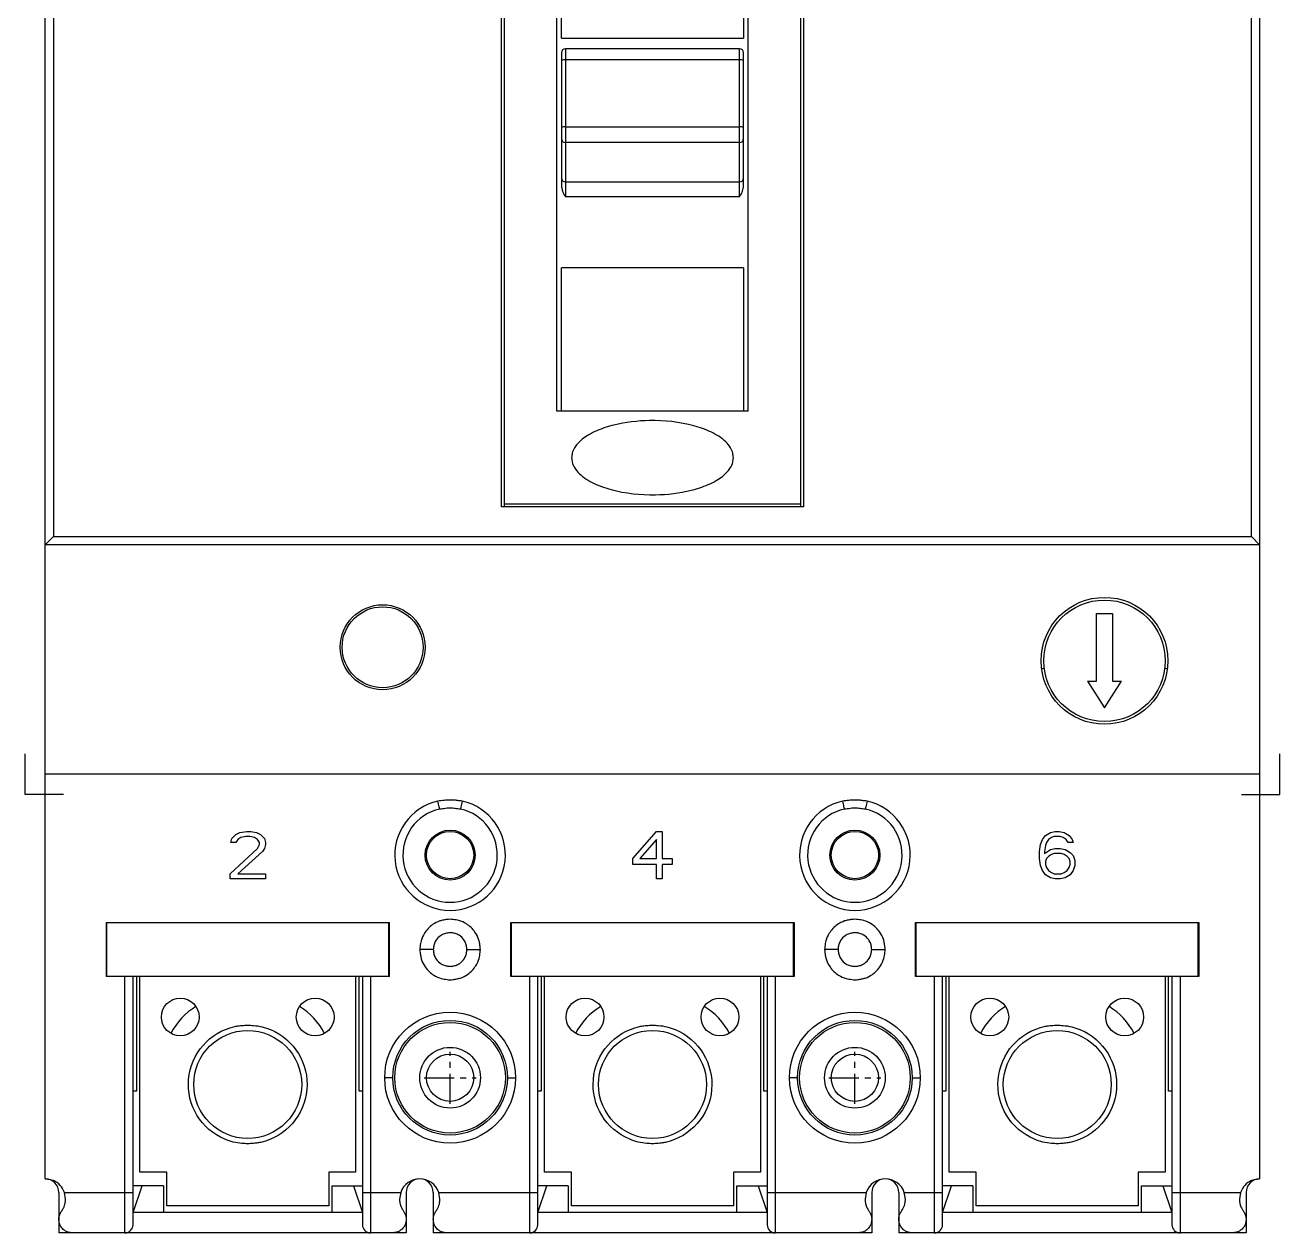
# Model space of a CAD drawing. Extents: x 1398224 to 1398824, y 413730 to 415330.
# Drawn here: x 1398630.3 to 1398723.3, y 414568.2 to 414657.8 of the extents above; entities that cross this region are included whole.
import ezdxf

# ---------------------------------------------------------------- set-up
doc = ezdxf.new("R2010")
doc.units = 0
doc.header["$MEASUREMENT"] = 0
doc.linetypes.add('CENTER', pattern=[2, 1.25, -0.25, 0.25, -0.25])
doc.layers.add('LY-SJ-YQJ', color=7, linetype='Continuous')

# ---------------------------------------------------------------- blocks, each defined once
blk = doc.blocks.new('A$Ca3bbfdd2')
at = {"color": 0, "linetype": 'ByBlock', "lineweight": -2}
for p, q in [((1.5, -116.504), (1.5, 30.496)), ((91.5, 30.496), (91.5, -116.504)), ((2.1, -15.104), (2.1, -68.904)), ((90.9, -68.904), (90.9, -15.104)), ((35.3, -66.704), (35.3, -17.804)), ((35.5, -18.004), (35.5, -66.704)), ((57.5, -66.704), (57.5, -18.004)), ((57.7, -17.804), (57.7, -66.704)), ((39.4, -59.604), (39.4, -26.15)), ((53.6, -59.604), (53.6, -26.15)), ((39.751, -31.958), (39.751, -28.709)), ((53.251, -28.709), (53.251, -31.958)), ((39.751, -31.958), (53.251, -31.958)), ((39.751, -33.049), (39.751, -42.92)), ((40.051, -32.749), (40.051, -43.73)), ((52.951, -32.749), (40.051, -32.749)), ((52.951, -43.73), (52.951, -32.749)), ((53.251, -42.92), (53.251, -33.049)), ((52.951, -33.566), (40.051, -33.566)), ((40.051, -38.543), (52.951, -38.543)), ((52.951, -39.703), (40.051, -39.703)), ((40.051, -42.617), (52.951, -42.617)), ((52.951, -43.73), (40.051, -43.73)), ((53.251, -48.978), (39.751, -48.978)), ((39.751, -59.604), (39.751, -48.978)), ((53.251, -48.978), (53.251, -59.604)), ((53.6, -59.604), (39.4, -59.604)), ((57.7, -66.704), (35.3, -66.704)), ((57.5, -66.504), (35.5, -66.504)), ((1.5, -69.504), (2.1, -68.904)), ((91.5, -69.504), (1.5, -69.504)), ((2.1, -68.904), (90.9, -68.904)), ((91.5, -69.504), (90.9, -68.904)), ((79.4, -79.604), (79.4, -74.604)), ((79.4, -74.604), (80.6, -74.604)), ((80.6, -74.604), (80.6, -79.604)), ((75.335, -78.677), (75.534, -78.652)), ((84.466, -78.652), (84.665, -78.677)), ((78.75, -79.604), (80, -81.604)), ((78.75, -79.604), (79.4, -79.604)), ((80, -81.604), (81.25, -79.604)), ((80.6, -79.604), (81.25, -79.604)), ((91.5, -86.504), (1.5, -86.504)), ((15.333, -91.275), (15.625, -90.977)), ((15.625, -90.977), (15.917, -90.828)), ((15.917, -90.828), (16.427, -90.754)), ((16.354, -91.126), (15.99, -91.201)), ((16.646, -91.126), (16.354, -91.126)), ((16.427, -90.754), (16.719, -90.754)), ((17.01, -91.201), (16.646, -91.126)), ((16.719, -90.754), (17.156, -90.828)), ((17.156, -90.828), (17.448, -90.977)), ((17.448, -90.977), (17.74, -91.275)), ((45.042, -92.765), (46.792, -90.754)), ((46.792, -90.754), (47.229, -90.754)), ((47.229, -90.754), (47.229, -92.765)), ((75.406, -91.35), (75.625, -91.052)), ((75.625, -91.052), (75.99, -90.828)), ((75.99, -90.828), (76.354, -90.754)), ((76.281, -91.126), (76.062, -91.201)), ((76.719, -91.126), (76.281, -91.126)), ((76.354, -90.754), (76.646, -90.754)), ((76.646, -90.754), (77.01, -90.828)), ((76.937, -91.201), (76.719, -91.126)), ((77.01, -90.828), (77.375, -91.052)), ((77.375, -91.052), (77.594, -91.35)), ((15.187, -93.882), (17.229, -92.02)), ((15.26, -91.573), (15.333, -91.275)), ((15.625, -91.573), (15.26, -91.573)), ((15.771, -91.35), (15.625, -91.573)), ((15.99, -91.201), (15.771, -91.35)), ((17.229, -91.35), (17.01, -91.201)), ((17.375, -91.573), (17.229, -91.35)), ((17.229, -92.02), (17.375, -91.722)), ((17.375, -91.722), (17.375, -91.573)), ((17.74, -92.02), (17.594, -92.243)), ((17.74, -91.275), (17.812, -91.573)), ((17.812, -91.722), (17.74, -92.02)), ((17.812, -91.573), (17.812, -91.722)), ((46.792, -91.35), (45.552, -92.765)), ((46.792, -92.765), (46.792, -91.35)), ((75.187, -92.243), (75.26, -91.722)), ((75.26, -91.722), (75.406, -91.35)), ((75.625, -91.796), (75.552, -92.243)), ((75.698, -91.573), (75.625, -91.796)), ((75.844, -91.35), (75.698, -91.573)), ((76.062, -91.201), (75.844, -91.35)), ((75.99, -92.094), (76.354, -92.02)), ((76.354, -92.02), (76.719, -92.02)), ((76.719, -92.02), (77.083, -92.094)), ((77.156, -91.35), (76.937, -91.201)), ((77.302, -91.573), (77.156, -91.35)), ((77.667, -91.573), (77.302, -91.573)), ((77.594, -91.35), (77.667, -91.573)), ((17.594, -92.243), (15.771, -93.882)), ((45.042, -93.211), (45.042, -92.765)), ((45.552, -92.765), (46.792, -92.765)), ((47.229, -92.765), (47.958, -92.765)), ((47.958, -92.765), (47.958, -93.211)), ((75.187, -92.765), (75.187, -92.243)), ((75.26, -93.286), (75.187, -92.765)), ((75.552, -92.392), (75.99, -92.094)), ((75.552, -92.243), (75.552, -92.392)), ((75.698, -92.765), (75.625, -92.988)), ((75.625, -92.988), (75.625, -93.211)), ((75.844, -92.616), (75.698, -92.765)), ((76.062, -92.467), (75.844, -92.616)), ((76.281, -92.392), (76.062, -92.467)), ((76.792, -92.392), (76.281, -92.392)), ((77.01, -92.467), (76.792, -92.392)), ((77.229, -92.616), (77.01, -92.467)), ((77.083, -92.094), (77.448, -92.318)), ((77.375, -92.765), (77.229, -92.616)), ((77.448, -92.988), (77.375, -92.765)), ((77.448, -92.318), (77.667, -92.541)), ((77.448, -93.211), (77.448, -92.988)), ((77.667, -92.541), (77.812, -92.913)), ((77.812, -92.913), (77.812, -93.286)), ((15.187, -94.254), (15.187, -93.882)), ((15.771, -93.882), (17.812, -93.882)), ((17.812, -93.882), (17.812, -94.254)), ((46.792, -93.211), (45.042, -93.211)), ((46.792, -94.254), (46.792, -93.211)), ((47.229, -93.211), (47.229, -94.254)), ((47.958, -93.211), (47.229, -93.211)), ((75.406, -93.658), (75.26, -93.286)), ((75.625, -93.956), (75.406, -93.658)), ((75.625, -93.211), (75.698, -93.435)), ((75.698, -93.435), (75.844, -93.658)), ((75.844, -93.658), (76.062, -93.807)), ((76.062, -93.807), (76.281, -93.882)), ((76.281, -93.882), (76.792, -93.882)), ((76.792, -93.882), (77.01, -93.807)), ((77.01, -93.807), (77.229, -93.658)), ((77.229, -93.658), (77.375, -93.435)), ((77.375, -93.435), (77.448, -93.211)), ((77.667, -93.658), (77.448, -93.956)), ((77.812, -93.286), (77.667, -93.658)), ((17.812, -94.254), (15.187, -94.254)), ((47.229, -94.254), (46.792, -94.254)), ((75.99, -94.179), (75.625, -93.956)), ((76.354, -94.254), (75.99, -94.179)), ((76.719, -94.254), (76.354, -94.254)), ((77.083, -94.179), (76.719, -94.254)), ((77.448, -93.956), (77.083, -94.179)), ((6, -97.504), (6, -101.504)), ((6, -97.504), (27, -97.504)), ((6.05, -101.504), (6.05, -97.504)), ((26.95, -101.504), (26.95, -97.504)), ((27, -101.504), (27, -97.504)), ((36, -101.504), (36, -97.504)), ((36, -97.504), (57, -97.504)), ((36.05, -101.504), (36.05, -97.504)), ((56.95, -101.504), (56.95, -97.504)), ((57, -97.504), (57, -101.504)), ((66, -101.504), (66, -97.504)), ((66, -97.504), (87, -97.504)), ((66.05, -101.504), (66.05, -97.504)), ((86.95, -101.504), (86.95, -97.504)), ((87, -97.504), (87, -101.504)), ((6, -99.004), (6.05, -99.004)), ((26.95, -99.004), (27, -99.004)), ((30.25, -99.504), (29.25, -99.504)), ((32.75, -99.504), (33.75, -99.504)), ((36.05, -99.004), (36, -99.004)), ((57, -99.004), (56.95, -99.004)), ((60.25, -99.504), (59.25, -99.504)), ((62.75, -99.504), (63.75, -99.504)), ((66, -99.004), (66.05, -99.004)), ((86.95, -99.004), (87, -99.004)), ((27, -101.504), (6, -101.504)), ((7.4, -120.504), (7.4, -101.504)), ((8, -119.904), (8, -101.504)), ((8.25, -101.504), (8.25, -110.004)), ((8.5, -116.004), (8.5, -101.504)), ((24.5, -101.504), (24.5, -116.004)), ((24.75, -110.004), (24.75, -101.504)), ((25, -101.504), (25, -119.904)), ((25.6, -101.504), (25.6, -120.504)), ((57, -101.504), (36, -101.504)), ((37.4, -120.504), (37.4, -101.504)), ((38, -119.904), (38, -101.504)), ((38.25, -101.504), (38.25, -110.004)), ((38.5, -116.004), (38.5, -101.504)), ((54.5, -101.504), (54.5, -116.004)), ((54.75, -110.004), (54.75, -101.504)), ((55, -101.504), (55, -119.904)), ((55.6, -101.504), (55.6, -120.504)), ((87, -101.504), (66, -101.504)), ((67.4, -120.504), (67.4, -101.504)), ((68, -119.904), (68, -101.504)), ((68.25, -101.504), (68.25, -110.004)), ((68.5, -116.004), (68.5, -101.504)), ((84.5, -101.504), (84.5, -116.004)), ((84.75, -110.004), (84.75, -101.504)), ((85, -101.504), (85, -119.904)), ((85.6, -101.504), (85.6, -120.504)), ((27.25, -109.004), (26.65, -109.004)), ((35.75, -109.004), (36.35, -109.004)), ((57.25, -109.004), (56.65, -109.004)), ((65.75, -109.004), (66.35, -109.004)), ((8.25, -110.004), (8, -110.004)), ((25, -110.004), (24.75, -110.004)), ((38.25, -110.004), (38, -110.004)), ((55, -110.004), (54.75, -110.004)), ((68.25, -110.004), (68, -110.004)), ((85, -110.004), (84.75, -110.004)), ((10.5, -116.004), (8.5, -116.004)), ((10.5, -118.504), (10.5, -116.004)), ((22.5, -116.004), (22.5, -118.504)), ((24.5, -116.004), (22.5, -116.004)), ((40.5, -116.004), (38.5, -116.004)), ((40.5, -118.504), (40.5, -116.004)), ((52.5, -116.004), (52.5, -118.504)), ((54.5, -116.004), (52.5, -116.004)), ((70.5, -116.004), (68.5, -116.004)), ((70.5, -118.504), (70.5, -116.004)), ((82.5, -116.004), (82.5, -118.504)), ((84.5, -116.004), (82.5, -116.004)), ((10.25, -117.004), (8, -117.004)), ((8, -119.004), (8.667, -117.004)), ((10.25, -117.004), (10.25, -119.004)), ((22.75, -117.004), (25, -117.004)), ((22.75, -119.004), (22.75, -117.004)), ((24.333, -117.004), (25, -119.004)), ((40.25, -117.004), (38, -117.004)), ((38, -119.004), (38.667, -117.004)), ((40.25, -117.004), (40.25, -119.004)), ((52.75, -119.004), (52.75, -117.004)), ((52.75, -117.004), (55, -117.004)), ((54.333, -117.004), (55, -119.004)), ((70.25, -117.004), (68, -117.004)), ((68, -119.004), (68.667, -117.004)), ((70.25, -117.004), (70.25, -119.004)), ((82.75, -119.004), (82.75, -117.004)), ((82.75, -117.004), (85, -117.004)), ((84.333, -117.004), (85, -119.004)), ((2.5, -117.504), (2.5, -120.504)), ((3, -118.004), (2.914, -117.504)), ((2.914, -117.504), (8, -117.504)), ((25, -117.504), (27.836, -117.504)), ((27.836, -117.504), (27.75, -118.004)), ((28.25, -117.504), (28.25, -120.504)), ((30.25, -117.504), (30.25, -120.504)), ((30.75, -118.004), (30.664, -117.504)), ((30.664, -117.504), (38, -117.504)), ((55, -117.504), (62.336, -117.504)), ((62.336, -117.504), (62.25, -118.004)), ((62.75, -117.504), (62.75, -120.504)), ((64.75, -117.504), (64.75, -120.504)), ((65.25, -118.004), (65.164, -117.504)), ((65.164, -117.504), (68, -117.504)), ((85, -117.504), (90.086, -117.504)), ((90.086, -117.504), (90, -118.004)), ((90.5, -117.504), (90.5, -120.504)), ((25, -119.004), (8, -119.004)), ((22.5, -118.504), (10.5, -118.504)), ((55, -119.004), (38, -119.004)), ((52.5, -118.504), (40.5, -118.504)), ((85, -119.004), (68, -119.004)), ((82.5, -118.504), (70.5, -118.504)), ((28.25, -120.504), (2.5, -120.504)), ((7.5, -120.504), (7.503, -120.495)), ((7.5, -120.504), (7.5, -120.496)), ((25.497, -120.495), (25.5, -120.504)), ((25.5, -120.496), (25.5, -120.504)), ((62.75, -120.504), (30.25, -120.504)), ((37.5, -120.504), (37.503, -120.495)), ((37.5, -120.504), (37.5, -120.496)), ((55.497, -120.495), (55.5, -120.504)), ((55.5, -120.496), (55.5, -120.504)), ((90.5, -120.504), (64.75, -120.504)), ((67.5, -120.504), (67.503, -120.495)), ((67.5, -120.504), (67.5, -120.496)), ((85.497, -120.495), (85.5, -120.504)), ((85.5, -120.496), (85.5, -120.504))]:
    blk.add_line(p, q, dxfattribs=at)
at = {"color": 1, "linetype": 'CENTER', "ltscale": 1.778}
for p, q in [((31.5, -110.929), (31.5, -107.079)), ((61.5, -110.929), (61.5, -107.079)), ((29.575, -109.004), (33.425, -109.004)), ((59.575, -109.004), (63.425, -109.004))]:
    blk.add_line(p, q, dxfattribs=at)
at = {"color": 0, "linetype": 'ByBlock', "lineweight": -2}
for points in [[(39.751, -42.92, 0.004684), (39.773, -43.054, 0.011358), (39.795, -43.161, 0.023271), (39.831, -43.292, 0.026259), (39.88, -43.417, 0.017615), (39.941, -43.539, 0.004561), (39.967, -43.587, 0.005172), (40.023, -43.683, 0.00129), (40.051, -43.73)], [(52.951, -43.73, 0.002582), (53.006, -43.635, 0.013712), (53.085, -43.491, 0.020508), (53.142, -43.368, 0.033053), (53.193, -43.214, 0.014634), (53.218, -43.108, 0.006845), (53.233, -43.028, 0.003198), (53.251, -42.92)], [(52.5, -63.054, 0.025523), (52.448, -62.723, 0.089607), (52.284, -62.315, 0.061233), (51.929, -61.884, 0.048495), (51.408, -61.471, 0.034546), (50.825, -61.148, 0.044097), (49.575, -60.692, 0.069945), (46.279, -60.306, 0.05583), (43.64, -60.636, 0.041461), (42.377, -61.056, 0.028712), (41.781, -61.355, 0.081107), (40.918, -62.046, 0.040581), (40.716, -62.315, 0.089511), (40.552, -62.723, 0.025509), (40.5, -63.054)], [(40.5, -63.054, 0.025523), (40.552, -63.385, 0.089607), (40.716, -63.793, 0.061234), (41.071, -64.224, 0.048494), (41.592, -64.637, 0.034546), (42.175, -64.96, 0.044097), (43.425, -65.416, 0.069945), (46.721, -65.802, 0.05583), (49.36, -65.472, 0.041461), (50.623, -65.052, 0.028712), (51.219, -64.753, 0.081107), (52.082, -64.062, 0.040581), (52.284, -63.793, 0.089511), (52.448, -63.385, 0.025509), (52.5, -63.054)], [(32.4, -88.504, 0.004942), (32.063, -88.463, 0.013436), (31.725, -88.434, 0.029366), (31.275, -88.434, 0.009936), (31.05, -88.451, 0.005927), (30.825, -88.476, 0.003286), (30.6, -88.504)], [(30.732, -89.089, -0.002261), (30.924, -89.059, -0.009008), (31.165, -89.027, -0.01632), (31.405, -89.007, -0.038101), (31.789, -89.018, -0.011683), (31.981, -89.042, -0.005789), (32.172, -89.073, -0.001444), (32.268, -89.089)], [(62.4, -88.504, 0.004927), (62.062, -88.463, 0.013397), (61.725, -88.434, 0.029375), (61.275, -88.434, 0.009971), (61.05, -88.451, 0.005947), (60.825, -88.476, 0.003297), (60.6, -88.504)], [(60.732, -89.089, -0.002261), (60.924, -89.059, -0.009008), (61.165, -89.027, -0.016321), (61.405, -89.007, -0.038103), (61.789, -89.018, -0.011683), (61.981, -89.042, -0.005789), (62.172, -89.073, -0.001444), (62.268, -89.089)], [(31.5, -97.254, 0.0038), (31.279, -97.28, 0.01524), (31.007, -97.323, 0.027878), (30.742, -97.389, 0.080144), (30.206, -97.661, 0.093185), (29.595, -98.301, 0.081456), (29.356, -98.85, 0.019574), (29.309, -99.065, 0.011536), (29.276, -99.283, 0.0038), (29.25, -99.504)], [(33.75, -99.504, 0.0038), (33.724, -99.283, 0.01524), (33.68, -99.011, 0.027878), (33.614, -98.746, 0.080144), (33.343, -98.21, 0.093184), (32.703, -97.599, 0.081457), (32.153, -97.359, 0.019574), (31.939, -97.313, 0.011536), (31.721, -97.28, 0.0038), (31.5, -97.254)], [(61.5, -97.254, 0.0038), (61.279, -97.28, 0.01524), (61.007, -97.323, 0.027878), (60.742, -97.389, 0.080144), (60.206, -97.661, 0.093184), (59.595, -98.301, 0.081457), (59.356, -98.85, 0.019574), (59.309, -99.065, 0.011536), (59.276, -99.283, 0.0038), (59.25, -99.504)], [(63.75, -99.504, 0.0038), (63.724, -99.283, 0.01524), (63.68, -99.011, 0.027878), (63.614, -98.746, 0.080144), (63.343, -98.21, 0.093185), (62.703, -97.599, 0.081457), (62.153, -97.359, 0.019574), (61.939, -97.313, 0.011536), (61.721, -97.28, 0.0038), (61.5, -97.254)], [(31.5, -98.254, 0.0038), (31.377, -98.269, 0.01524), (31.226, -98.293, 0.027878), (31.079, -98.329, 0.080145), (30.781, -98.48, 0.093181), (30.441, -98.836, 0.081459), (30.309, -99.141, 0.019575), (30.283, -99.26, 0.011536), (30.265, -99.381, 0.0038), (30.25, -99.504)], [(32.75, -99.504, 0.0038), (32.735, -99.381, 0.015241), (32.711, -99.23, 0.027879), (32.675, -99.083, 0.080145), (32.524, -98.785, 0.093181), (32.168, -98.445, 0.081458), (31.863, -98.313, 0.019574), (31.744, -98.287, 0.011536), (31.623, -98.269, 0.0038), (31.5, -98.254)], [(61.5, -98.254, 0.0038), (61.377, -98.269, 0.015241), (61.226, -98.293, 0.027878), (61.079, -98.329, 0.080145), (60.781, -98.48, 0.093181), (60.441, -98.836, 0.081458), (60.309, -99.141, 0.019575), (60.283, -99.26, 0.011536), (60.265, -99.381, 0.0038), (60.25, -99.504)], [(62.75, -99.504, 0.0038), (62.735, -99.381, 0.015241), (62.711, -99.23, 0.027879), (62.675, -99.083, 0.080146), (62.524, -98.785, 0.093181), (62.168, -98.445, 0.081457), (61.863, -98.313, 0.019574), (61.744, -98.287, 0.011536), (61.623, -98.269, 0.0038), (61.5, -98.254)], [(29.25, -99.504, 0.0038), (29.276, -99.725, 0.01524), (29.32, -99.997, 0.027878), (29.386, -100.262, 0.080145), (29.657, -100.798, 0.093183), (30.297, -101.409, 0.081459), (30.847, -101.648, 0.019575), (31.061, -101.694, 0.011536), (31.279, -101.727, 0.0038), (31.5, -101.754)], [(30.25, -99.504, 0.0038), (30.265, -99.627, 0.015241), (30.289, -99.778, 0.027879), (30.325, -99.925, 0.080146), (30.476, -100.223, 0.093182), (30.832, -100.562, 0.081458), (31.137, -100.695, 0.019574), (31.256, -100.721, 0.011536), (31.377, -100.739, 0.0038), (31.5, -100.754)], [(31.5, -100.754, 0.0038), (31.623, -100.739, 0.015241), (31.774, -100.715, 0.027878), (31.921, -100.679, 0.080145), (32.219, -100.528, 0.093181), (32.559, -100.172, 0.081459), (32.691, -99.867, 0.019575), (32.717, -99.748, 0.011536), (32.735, -99.627, 0.0038), (32.75, -99.504)], [(31.5, -101.754, 0.0038), (31.721, -101.727, 0.015241), (31.993, -101.684, 0.027879), (32.258, -101.618, 0.080146), (32.794, -101.347, 0.093181), (33.405, -100.706, 0.081458), (33.644, -100.157, 0.019574), (33.691, -99.943, 0.011536), (33.724, -99.725, 0.0038), (33.75, -99.504)], [(59.25, -99.504, 0.0038), (59.276, -99.725, 0.015241), (59.32, -99.997, 0.027878), (59.386, -100.262, 0.080145), (59.657, -100.798, 0.093181), (60.297, -101.409, 0.081459), (60.847, -101.648, 0.019575), (61.061, -101.694, 0.011536), (61.279, -101.727, 0.0038), (61.5, -101.754)], [(60.25, -99.504, 0.0038), (60.265, -99.627, 0.015241), (60.289, -99.778, 0.027879), (60.325, -99.925, 0.080146), (60.476, -100.223, 0.093181), (60.832, -100.562, 0.081458), (61.137, -100.695, 0.019574), (61.256, -100.721, 0.011536), (61.377, -100.739, 0.0038), (61.5, -100.754)], [(61.5, -100.754, 0.0038), (61.623, -100.739, 0.015241), (61.774, -100.715, 0.027878), (61.921, -100.679, 0.080145), (62.219, -100.528, 0.093182), (62.559, -100.172, 0.081459), (62.691, -99.867, 0.019575), (62.717, -99.748, 0.011536), (62.735, -99.627, 0.0038), (62.75, -99.504)], [(61.5, -101.754, 0.0038), (61.721, -101.727, 0.015241), (61.993, -101.684, 0.027879), (62.258, -101.618, 0.080146), (62.794, -101.347, 0.093182), (63.405, -100.706, 0.081457), (63.644, -100.157, 0.019574), (63.691, -99.943, 0.011536), (63.724, -99.725, 0.0038), (63.75, -99.504)], [(16.5, -113.904, -0.007746), (16.069, -113.875, -0.082776), (14.816, -113.569, -0.732055), (15.536, -105.21, -0.022015), (15.854, -105.156, -0.015545), (16.284, -105.117, -0.003875), (16.5, -105.104)], [(16.5, -105.104, -0.007745), (16.931, -105.133, -0.082773), (18.184, -105.439, -0.732054), (17.464, -113.798, -0.022017), (17.146, -113.852, -0.015547), (16.716, -113.891, -0.003875), (16.5, -113.904)], [(46.5, -113.904, -0.007746), (46.069, -113.875, -0.082776), (44.816, -113.569, -0.732055), (45.536, -105.21, -0.022015), (45.854, -105.156, -0.015545), (46.284, -105.117, -0.003875), (46.5, -105.104)], [(46.5, -105.104, -0.007745), (46.931, -105.133, -0.082773), (48.184, -105.439, -0.732054), (47.464, -113.798, -0.022017), (47.146, -113.852, -0.015547), (46.716, -113.891, -0.003875), (46.5, -113.904)], [(76.5, -113.904, -0.007746), (76.069, -113.875, -0.082776), (74.816, -113.569, -0.732055), (75.536, -105.21, -0.022015), (75.854, -105.156, -0.015545), (76.284, -105.117, -0.003875), (76.5, -105.104)], [(76.5, -105.104, -0.007745), (76.931, -105.133, -0.082773), (78.184, -105.439, -0.732054), (77.464, -113.798, -0.022017), (77.146, -113.852, -0.015547), (76.716, -113.891, -0.003875), (76.5, -113.904)], [(1.5, -116.504, -0.05945), (1.852, -116.546, -0.032462), (2.017, -116.596, -0.006043), (2.072, -116.618, -0.001503), (2.1, -116.629)], [(90.9, -116.629, -0.002968), (90.956, -116.607, -0.033119), (91.121, -116.552, -0.063712), (91.5, -116.504)], [(2.7, -118.904, 0.005289), (2.778, -118.778, 0.012799), (2.837, -118.675, 0.02025), (2.888, -118.569, 0.049252), (2.952, -118.371, 0.015272), (2.969, -118.282, 0.010668), (2.982, -118.19, 0.004543), (2.989, -118.129, 0.003589), (3, -118.004)], [(27.75, -118.004, 0.00356), (27.761, -118.129, 0.010893), (27.776, -118.252, 0.013058), (27.792, -118.342, 0.017777), (27.812, -118.43, 0.035545), (27.862, -118.569, 0.020393), (27.913, -118.675, 0.01534), (27.987, -118.803, 0.003651), (28.05, -118.904)], [(30.45, -118.904, 0.00531), (30.528, -118.778, 0.012849), (30.587, -118.675, 0.020328), (30.638, -118.569, 0.049276), (30.702, -118.371, 0.015203), (30.719, -118.282, 0.01062), (30.732, -118.19, 0.004523), (30.739, -118.129, 0.003573), (30.75, -118.004)], [(62.25, -118.004, 0.00356), (62.261, -118.129, 0.010893), (62.276, -118.252, 0.013058), (62.292, -118.342, 0.017777), (62.312, -118.43, 0.035545), (62.362, -118.569, 0.020393), (62.413, -118.675, 0.01534), (62.487, -118.803, 0.003651), (62.55, -118.904)], [(64.95, -118.904, 0.00531), (65.028, -118.778, 0.012849), (65.087, -118.675, 0.020327), (65.138, -118.569, 0.049275), (65.202, -118.371, 0.015203), (65.219, -118.282, 0.01062), (65.232, -118.19, 0.004523), (65.239, -118.129, 0.003573), (65.25, -118.004)], [(90, -118.004, 0.003584), (90.011, -118.129, 0.010965), (90.026, -118.252, 0.013146), (90.041, -118.342, 0.017898), (90.062, -118.43, 0.035432), (90.112, -118.569, 0.024573), (90.177, -118.701, 0.010961), (90.237, -118.803, 0.00363), (90.3, -118.904)], [(2.5, -119.504, -0.004077), (2.505, -119.429, -0.012159), (2.513, -119.354, -0.019908), (2.526, -119.279, -0.049002), (2.567, -119.148, -0.015844), (2.593, -119.091, -0.013586), (2.633, -119.016, -0.00409), (2.655, -118.979, -0.00321), (2.7, -118.904)], [(28.05, -118.904, -0.00469), (28.106, -118.998, -0.011726), (28.147, -119.073, -0.013647), (28.175, -119.129, -0.018663), (28.198, -119.185, -0.034595), (28.224, -119.279, -0.019908), (28.237, -119.354, -0.012159), (28.245, -119.429, -0.004077), (28.25, -119.504)], [(30.25, -119.504, -0.004077), (30.255, -119.429, -0.01216), (30.263, -119.354, -0.019909), (30.276, -119.279, -0.049003), (30.317, -119.148, -0.015845), (30.343, -119.091, -0.013587), (30.383, -119.016, -0.00409), (30.405, -118.979, -0.00321), (30.45, -118.904)], [(62.55, -118.904, -0.00469), (62.606, -118.998, -0.011726), (62.647, -119.073, -0.013647), (62.675, -119.129, -0.018663), (62.698, -119.185, -0.034596), (62.724, -119.279, -0.019909), (62.737, -119.354, -0.012159), (62.745, -119.429, -0.004077), (62.75, -119.504)], [(64.75, -119.504, -0.004077), (64.755, -119.429, -0.012159), (64.763, -119.354, -0.019908), (64.776, -119.279, -0.049002), (64.817, -119.148, -0.015844), (64.843, -119.091, -0.013586), (64.883, -119.016, -0.00409), (64.905, -118.979, -0.00321), (64.95, -118.904)], [(90.3, -118.904, -0.00469), (90.356, -118.998, -0.011726), (90.397, -119.073, -0.013647), (90.425, -119.129, -0.018663), (90.448, -119.185, -0.034596), (90.474, -119.279, -0.019909), (90.487, -119.354, -0.012159), (90.495, -119.429, -0.004077), (90.5, -119.504)], [(3.5, -120.504, -0.007073), (3.371, -120.487, -0.011386), (3.286, -120.472, -0.040009), (3.12, -120.427, -0.079544), (2.888, -120.295, -0.070958), (2.67, -120.065, -0.092679), (2.548, -119.799, -0.017606), (2.529, -119.713, -0.010841), (2.515, -119.625, -0.004893), (2.5, -119.504)], [(28.25, -119.504, -0.004891), (28.235, -119.625, -0.015374), (28.215, -119.742, -0.019176), (28.195, -119.826, -0.091264), (28.065, -120.086, -0.081813), (27.807, -120.336, -0.080902), (27.568, -120.447, -0.014638), (27.506, -120.463, -0.01426), (27.421, -120.48, -0.008505), (27.336, -120.493, -0.004713), (27.25, -120.504)], [(31.25, -120.504, -0.007073), (31.121, -120.487, -0.011386), (31.036, -120.472, -0.040009), (30.87, -120.427, -0.079545), (30.638, -120.295, -0.070959), (30.42, -120.065, -0.092677), (30.298, -119.799, -0.017606), (30.279, -119.713, -0.01084), (30.265, -119.625, -0.004893), (30.25, -119.504)], [(62.75, -119.504, -0.004891), (62.735, -119.625, -0.015374), (62.715, -119.742, -0.019177), (62.695, -119.826, -0.091265), (62.565, -120.086, -0.081813), (62.307, -120.336, -0.080903), (62.068, -120.447, -0.014638), (62.006, -120.463, -0.01426), (61.921, -120.48, -0.008505), (61.836, -120.493, -0.004713), (61.75, -120.504)], [(65.75, -120.504, -0.007073), (65.621, -120.487, -0.011386), (65.536, -120.472, -0.040009), (65.37, -120.427, -0.079544), (65.138, -120.295, -0.07096), (64.92, -120.065, -0.092677), (64.798, -119.799, -0.017606), (64.779, -119.713, -0.01084), (64.765, -119.625, -0.004893), (64.75, -119.504)], [(90.5, -119.504, -0.004891), (90.485, -119.625, -0.015374), (90.465, -119.742, -0.019176), (90.445, -119.826, -0.091264), (90.315, -120.086, -0.081813), (90.057, -120.336, -0.080902), (89.818, -120.447, -0.014638), (89.756, -120.463, -0.01426), (89.671, -120.48, -0.008505), (89.586, -120.493, -0.004713), (89.5, -120.504)]]:
    blk.add_lwpolyline(points, format="xyb", dxfattribs=at)
at = {"color": 0, "linetype": 'ByBlock', "lineweight": -2, "flags": 128}
for points in [[(30.732, -89.089), (30.729, -89.078), (30.722, -89.045), (30.71, -88.991), (30.693, -88.918), (30.673, -88.829), (30.65, -88.728), (30.626, -88.618), (30.6, -88.504)], [(32.4, -88.504), (32.374, -88.618), (32.35, -88.728), (32.327, -88.829), (32.307, -88.918), (32.29, -88.991), (32.278, -89.045), (32.271, -89.078), (32.268, -89.089)], [(60.732, -89.089), (60.729, -89.078), (60.722, -89.045), (60.71, -88.991), (60.693, -88.918), (60.673, -88.829), (60.65, -88.728), (60.626, -88.618), (60.6, -88.504)], [(62.4, -88.504), (62.374, -88.618), (62.35, -88.728), (62.327, -88.829), (62.307, -88.918), (62.29, -88.991), (62.278, -89.045), (62.271, -89.078), (62.268, -89.089)]]:
    blk.add_lwpolyline(points, dxfattribs=at)
at = {"color": 0, "linetype": 'ByBlock', "lineweight": -2}
for centre, radius in [((80, -78.104), 4.7), ((26.5, -77.104), 3.15), ((26.5, -77.104), 3), ((80, -78.104), 4.5), ((31.5, -92.504), 1.85), ((31.5, -92.504), 1.75), ((61.5, -92.504), 1.85), ((61.5, -92.504), 1.75), ((11.5, -104.504), 1.4), ((21.5, -104.504), 1.4), ((41.5, -104.504), 1.4), ((51.5, -104.504), 1.4), ((71.5, -104.504), 1.4), ((81.5, -104.504), 1.4), ((31.5, -109.004), 4.85), ((61.5, -109.004), 4.85), ((31.5, -109.004), 4.25), ((31.5, -109.004), 4.1), ((61.5, -109.004), 4.25), ((61.5, -109.004), 4.1), ((16.5, -109.504), 4), ((46.5, -109.504), 4), ((76.5, -109.504), 4), ((31.5, -109.004), 2.25), ((61.5, -109.004), 2.25)]:
    blk.add_circle(centre, radius, dxfattribs=at)
for centre, radius, start, end in [((40.051, -33.049), 0.3, 90, 180), ((52.951, -33.049), 0.3, 0, 90), ((39.978, -34.018), 0.458, 80.88803, 119.79613), ((53.023, -34.018), 0.458, 60.20387, 99.11197), ((39.978, -38.995), 0.458, 80.88777, 119.79639), ((53.023, -38.995), 0.458, 60.20361, 99.11223), ((40.047, -39.406), 0.297, 180.67978, 270.66402), ((52.954, -39.406), 0.297, 269.33598, 359.32022), ((40.047, -42.32), 0.297, 180.67976, 270.66405), ((52.954, -42.32), 0.297, 269.33595, 359.32024), ((31.5, -92.504), 4.1, 102.68038, 77.31961), ((31.5, -92.504), 3.5, 102.68039, 77.31961), ((61.5, -92.504), 4.1, 102.68038, 77.31961), ((61.5, -92.504), 3.5, 102.68038, 77.31961), ((15.25, -108.004), 5, 121.15379, 152.79607), ((17.75, -108.004), 5, 27.20393, 58.84621), ((45.25, -108.004), 5, 121.15379, 152.79607), ((47.75, -108.004), 5, 27.20393, 58.84621), ((75.25, -108.004), 5, 121.15379, 152.79607), ((77.75, -108.004), 5, 27.20393, 58.84621), ((1.5, -117.504), 1, 0, 90), ((1.5, -118.004), 1.5, 19.47122, 66.42182), ((29.25, -118.004), 1.5, 19.47122, 160.52878), ((29.25, -117.504), 1, 0, 180), ((63.75, -118.004), 1.5, 19.47122, 160.52878), ((63.75, -117.504), 1, 0, 180), ((91.5, -118.004), 1.5, 113.57818, 160.52878), ((91.5, -117.504), 1, 90, 180), ((7.4, -119.904), 0.6, 270, 0), ((25.6, -119.904), 0.6, 180, 270), ((37.4, -119.904), 0.6, 270, 0), ((55.6, -119.904), 0.6, 180, 270), ((67.4, -119.904), 0.6, 270, 0), ((85.6, -119.904), 0.6, 180, 270)]:
    blk.add_arc(centre, radius, start, end, dxfattribs=at)
at = {"layer": 'LY-SJ-YQJ', "color": 1}
for p, q in [((0, -88.004), (0, -85.004)), ((93, -88.004), (93, -85.004)), ((2.85, -88.004), (0, -88.004)), ((90.15, -88.004), (93, -88.004))]:
    blk.add_line(p, q, dxfattribs=at)
blk = doc.blocks.new('MB50-100-3p2024.1')
at = {"color": 6}
for centre in [(29.4, -67), (59.4, -67)]:
    blk.add_circle(centre, 1.75, dxfattribs=at)
at = {"color": 0}
blk.add_blockref('A$Ca3bbfdd2', (-2.1, 42.004), dxfattribs=at)

msp = doc.modelspace()

# ---------------------------------------------------------------- block references
at = {"color": 6}
msp.add_blockref('MB50-100-3p2024.1', (1398632.437, 414646.744), dxfattribs=at)

doc.saveas('drawing.dxf')
